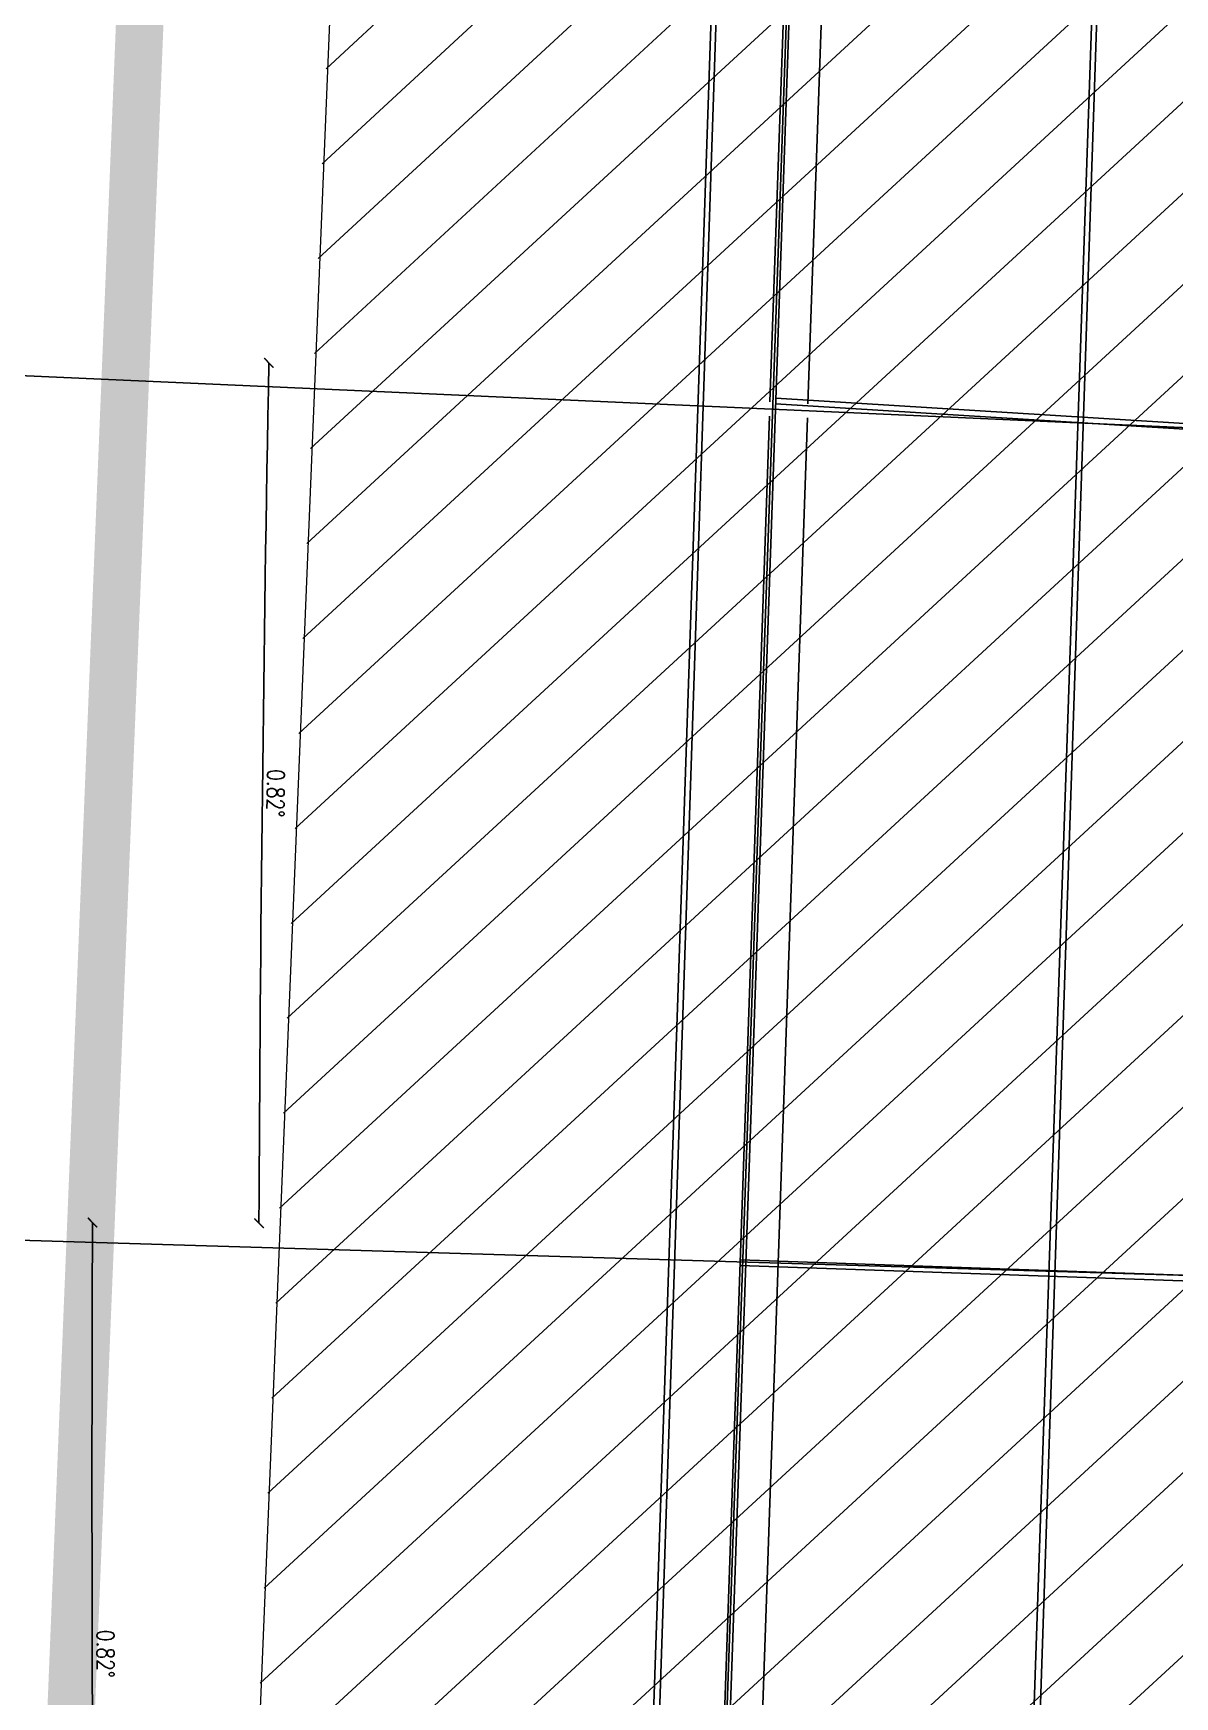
# Model space of a CAD drawing. Extents: x -678889171 to 586587, y -792238163 to 335485.
# Drawn here: x -678799404 to -678787398, y -792032025 to -792014520 of the extents above; entities that cross this region are included whole.
import ezdxf
from ezdxf.enums import TextEntityAlignment as Align

# ---------------------------------------------------------------- set-up
doc = ezdxf.new("R2010")
doc.units = 0
doc.header["$MEASUREMENT"] = 0
doc.layers.get('0').update_dxf_attribs({"color": 8})
for name, color, linetype in [('A-FLOR-PATT', 252, 'Continuous'), ('A-SITE-PATT', 252, 'Continuous'), ('A-WALL', 252, 'Continuous')]:
    doc.layers.add(name, color=color, linetype=linetype)
for name, color, linetype, lineweight in [('BASEMENT3 LAYOUT$0$A-TABL-TEXT', 252, 'Continuous', 30), ('BASEMENT3 LAYOUT$0$HATCH6', 252, 'Continuous', 15), ('BASEMENT3 LAYOUT$0$HATCH7', 252, 'Continuous', 15)]:
    doc.layers.add(name, color=color, linetype=linetype, lineweight=lineweight)
doc.styles.add('Ground floor Towers$0$$Bas01-Rname$0$EN-SC', font='swissc.ttf')
doc.styles.add('Ground floor Towers$0$$Bas01-Rname$0$EN-SCL', font='swisscl.ttf')
doc.styles.add('Ground floor Towers$0$04-Ground Floor$0$V2-lower ground$0$LEVEL  FOR LICENSE LOWER GR$0$$LG- LEVEL$0$AR-SR', font='sarb.shx')
doc.styles.add('XR-Axis$0$MOD-E-TEXT', font='romans.shx', dxfattribs={"width": 0.8, "height": 1.8})

# ---------------------------------------------------------------- blocks, each defined once
blk = doc.blocks.new('A$C61C61320')
at = {"layer": 'BASEMENT3 LAYOUT$0$HATCH7'}
h = blk.add_hatch(dxfattribs=at)
h.set_pattern_fill('JIS_WOOD', color=256, scale=1000, style=0)
h.set_pattern_definition([(45, (-95575.72641586163, -175160.5677797335), (-499.9999991609842, 499.9999991609843), [])])
edge = h.paths.add_edge_path()
edge.add_line((-93671.42387769371, -154054.9431899884), (-93352.28011348587, -174711.9075518902))
edge.add_line((-93352.28011348587, -174711.9075518902), (-49398.28305342048, -174321.9428492732))
edge.add_arc((-49194.7644366367, -173977.2776182104), 400.2673467584944, 239.4389137010584, 436.7722825904112)
edge.add_line((-49103.17453308101, -173587.6300358392), (-49353.17453308101, -169321.0603725039))
edge.add_arc((765187.6152318742, -69570.4512780355), 820625.9088071947, 178.5717505264322, 186.9818142228341, ccw=False)
edge.add_line((-55183.34322072996, -49116.28952082794), (-86992.42594180122, -47875.38068783496))
edge.add_line((-86992.42594180116, -47875.38068783496), (-86999.8191618316, -136404.81269691))
edge.add_line((-86999.81916183163, -136404.81269691), (-87007.19406194473, -152784.6622732603))
edge.add_line((-87007.19406194473, -152784.6622732603), (-93671.42387769371, -154054.9431899884))
at = {"layer": 'BASEMENT3 LAYOUT$0$A-TABL-TEXT', "const_width": 500}
blk.add_lwpolyline([(-88972.05171104963, 22775.97554144054), (13087.40149203665, 22211.71815820993), (12977.94017466274, -133203.5437077869), (15397.77637988678, -244279.008176838), (7656.957292334409, -250604.5168011433), (-62676.49176812707, -239864.7054035134), (-80695.52998699364, -235653.5139011407), (-118847.6494075342, -234162.0357504327), (-129624.8318891085, -222084.4801378573), (-129624.8318891085, -153058.7582305309), (-104567.4960696057, -152628.6520064768), (-88972.05156734609, -151257.049707202)], close=True, dxfattribs=at)
at = {"layer": 'BASEMENT3 LAYOUT$0$HATCH6'}
blk.add_line((-87007.19406194473, -152785.2838427984), (-86972.05156583316, -74732.86398215502), dxfattribs=at)
blk = doc.blocks.new('2')
at = {"layer": 'BASEMENT3 LAYOUT$0$A-TABL-TEXT', "const_width": 500}
blk.add_lwpolyline([(28948.80459054373, 254973.3362460719), (131008.25779363, 254409.0788628413), (130898.7964762561, 98993.81699684449), (133318.6326814801, -12081.64747220662), (125577.8135939278, -18407.15609651199), (55244.36453346629, -7667.34469888208), (37225.32631459972, -3456.153196509345), (-926.7931059408002, -1964.675045801327), (-11703.97558751516, 10112.88056677405), (-11703.97558751516, 79138.60247410042), (13353.36023198767, 79568.70869815454), (28948.80473424727, 80940.3109974293)], close=True, dxfattribs=at)
blk = doc.blocks.new('XR-Axis$0$_ArchTick')
at = {"const_width": 0.15}
blk.add_lwpolyline([(-0.5, -0.5), (0.5, 0.5)], dxfattribs=at)
blk = doc.blocks.new('GR')
at = {"layer": 'A-FLOR-PATT'}
for p, q in [((5518.166476646962, 84174.95330901134), (4285.73937771246, 256354.3693902435)), ((5411.207674454898, 84113.37185683055), (4287.263117527589, 256355.6587855571)), ((9437.223438388435, 80139.55793711904), (8303.774919828837, 253838.3082441636)), ((9546.729276875696, 80198.828844029), (8303.855086190513, 253837.7829043713)), ((5420.802595191664, 210516.5467058235), (6007.774562881619, 102748.400200604)), ((5478.214131996414, 201931.1180669083), (6062.894859292079, 103558.7548676541)), ((5631.301338007499, 166083.9641642338), (5471.865181943518, 192906.5326586668)), ((6031.317902460316, 166082.3662719555), (5871.984110415578, 192887.7136668252)), ((-9155, 166070), (35425, 165890)), ((10781.22827683817, 166018.7856126326), (5691.027653265133, 166125.3046877092)), ((10779.97297354793, 165958.7987456228), (5691.384388505714, 166065.2840866944)), ((5898.517282962377, 121129.1799841613), (5632.192982000735, 165933.9594057671)), ((6298.362622544926, 121156.3879219012), (6032.209546453552, 165932.3615134888)), ((-9155, 156875), (35450, 157335)), ((10760.56589826083, 157080.6036165085), (5684.99758787296, 157050.4339069441)), ((5685.35434409455, 156990.4154116051), (10760.92253824376, 157020.6046764519))]:
    blk.add_line(p, q, dxfattribs=at)
for centre, radius, start, end in [((631203.3842833665, 180154.9326067126), 631007.6593994786, 181.2598477301414, 182.0820446157724), ((630009.5721492085, 180111.5321192507), 631563.7567421126, 182.0820446157724, 182.9055330202101)]:
    blk.add_arc(centre, radius, start, end, dxfattribs=at)
at = {"layer": 'A-FLOR-PATT', "xscale": 100, "yscale": 100, "zscale": 100}
for p, rotation in [((348.2628628083985, 166281.1444339981), 91.25984773014147), ((-1137.243969240973, 157166.4818086782), 92.0820446157725), ((612.298387730877, 157230.0856111153), 272.0820446157725)]:
    blk.add_blockref('XR-Axis$0$_ArchTick', p, dxfattribs=dict(at, rotation=rotation))
at = {"layer": 'A-FLOR-PATT', "char_height": 180, "attachment_point": 5, "style": 'XR-Axis$0$MOD-E-TEXT'}
for insert, rotation in [((603.9856389714987, 161759.223718386), 271.67094617295703), ((-816.1911226868269, 152637.5995512071), 272.4937888179913)]:
    blk.add_mtext('\\A1;0.82°', dxfattribs=dict(at, insert=insert, rotation=rotation))
at = {"layer": 'A-FLOR-PATT', "style": 'Ground floor Towers$0$04-Ground Floor$0$V2-lower ground$0$LEVEL  FOR LICENSE LOWER GR$0$$LG- LEVEL$0$AR-SR', "flags": 12}
for tag, p in [('L', (30296.07288644527, 72859.53473235783)), ('P', (30237.50458115668, 72203.99769414036))]:
    blk.add_attdef(tag, text='', height=500, dxfattribs=at).set_placement(p, align=Align.RIGHT)
at = {"layer": 'A-FLOR-PATT'}
for tag, p, height, style in [('N', (85492.25876324323, 56633.4995742733), 250, 'Ground floor Towers$0$$Bas01-Rname$0$EN-SC'), ('N', (89389.48149106537, 56633.4995742733), 250, 'Ground floor Towers$0$$Bas01-Rname$0$EN-SC'), ('N', (94597.61363499537, 56633.4995742733), 250, 'Ground floor Towers$0$$Bas01-Rname$0$EN-SC'), ('AN', (85922.66280553787, 56313.08159666645), 200, 'Ground floor Towers$0$$Bas01-Rname$0$EN-SCL'), ('AN', (89819.88553336001, 56313.08159666645), 200, 'Ground floor Towers$0$$Bas01-Rname$0$EN-SCL'), ('AN', (95028.01767729002, 56313.08159666645), 200, 'Ground floor Towers$0$$Bas01-Rname$0$EN-SCL'), ('SN', (85299.47460008037, 56025.08594095582), 200, 'Ground floor Towers$0$$Bas01-Rname$0$EN-SCL'), ('F', (85927.04975899268, 56008.67972904726), 200, 'Ground floor Towers$0$$Bas01-Rname$0$EN-SCL'), ('SN', (89196.69732790251, 56025.08594095582), 200, 'Ground floor Towers$0$$Bas01-Rname$0$EN-SCL'), ('F', (89824.27248681482, 56008.67972904726), 200, 'Ground floor Towers$0$$Bas01-Rname$0$EN-SCL'), ('SN', (94404.82947183252, 56025.08594095582), 200, 'Ground floor Towers$0$$Bas01-Rname$0$EN-SCL'), ('F', (95032.40463074483, 56008.67972904726), 200, 'Ground floor Towers$0$$Bas01-Rname$0$EN-SCL')]:
    blk.add_attdef(tag, p, '', height=height, dxfattribs=dict(at, style=style))
at = {"layer": 'A-FLOR-PATT', "style": 'Ground floor Towers$0$$Bas01-Rname$0$EN-SCL', "width": 0.8}
for p in [(85305.16036184286, 56295.1433535593), (89202.383089665, 56295.1433535593), (94410.51523359501, 56295.1433535593)]:
    blk.add_attdef('FN', p, '', height=250, dxfattribs=at)

msp = doc.modelspace()

# ---------------------------------------------------------------- block references
at = {"layer": 'A-SITE-PATT', "rotation": 357.6731745000001}
for name, p in [('2', (-678833487.1858103, -792167746.3685482, -212772)), ('A$C61C61320', (-678706236.4347705, -791940527.995869, -212772))]:
    msp.add_blockref(name, p, dxfattribs=at)

# ---------------------------------------------------------------- next in the draw order: block references
at = {"layer": 'A-WALL', "rotation": 357.6731745000001}
msp.add_blockref('GR', (-678804025.0995113, -792184118.4910543, -212772), dxfattribs=at)

doc.saveas('drawing.dxf')
